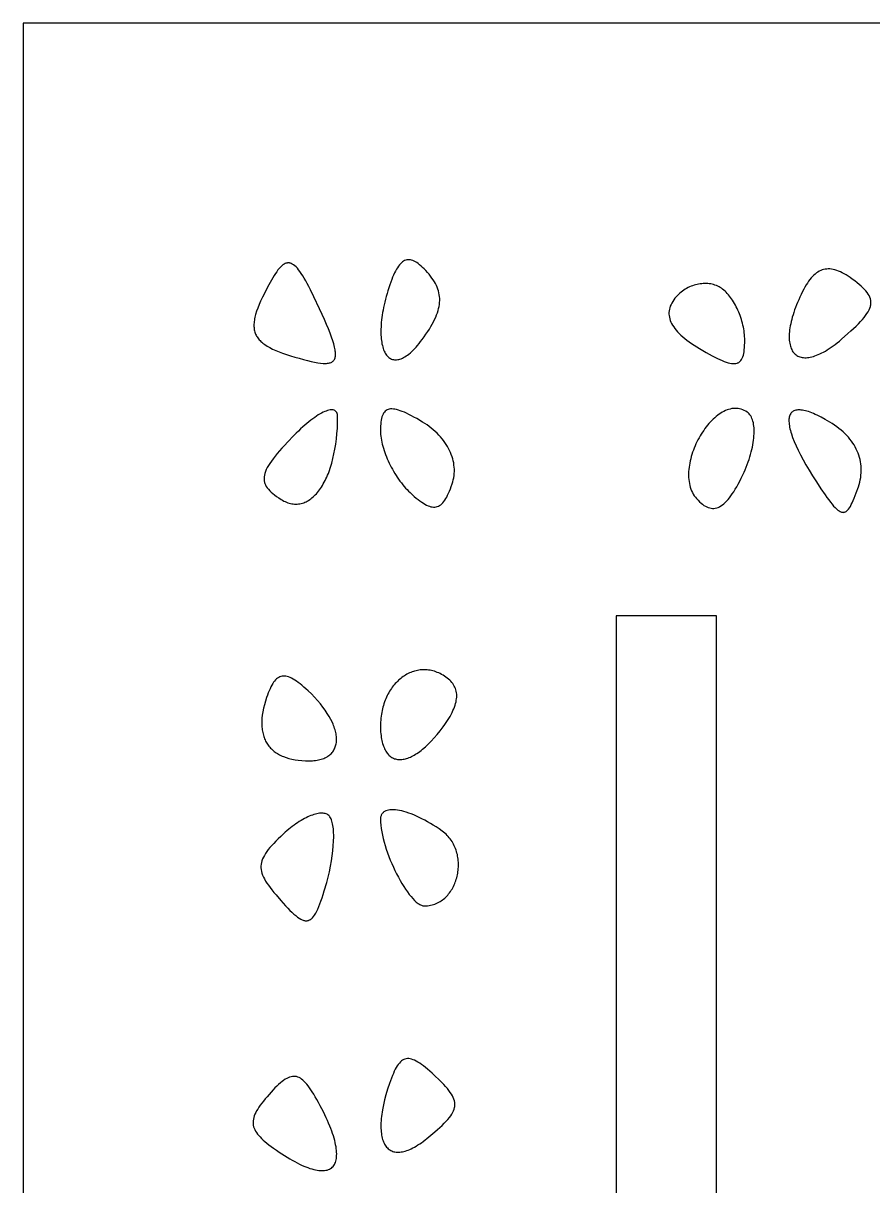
# Model space of a CAD drawing. Extents: x -452 to 452, y -1000 to 1000.
# Drawn here: x -452.5 to -305.1, y 798.4 to 1000 of the extents above; entities that cross this region are included whole.
import ezdxf

# ---------------------------------------------------------------- set-up
doc = ezdxf.new("R2010")
doc.units = 0
doc.layers.add('LAYER_1', color=18, linetype='CONTINUOUS')

msp = doc.modelspace()

# ---------------------------------------------------------------- linework, layer by layer
at = {"layer": 'LAYER_1'}
for points in [[(0, -1000), (452.5, -1000), (452.5, 1000), (-452.5, 1000), (-452.5, -1000)], [(-402.06, 952.55), (-402.66, 953.78), (-402.94, 954.33), (-403.22, 954.86), (-403.48, 955.34), (-403.74, 955.79), (-403.99, 956.21), (-404.24, 956.58), (-404.48, 956.93), (-404.71, 957.23), (-404.93, 957.5), (-405.16, 957.74), (-405.37, 957.94), (-405.59, 958.11), (-405.8, 958.24), (-406.01, 958.33), (-406.11, 958.37), (-406.21, 958.4), (-406.32, 958.42), (-406.42, 958.43), (-406.52, 958.43), (-406.62, 958.42), (-406.72, 958.41), (-406.83, 958.39), (-406.93, 958.36), (-407.03, 958.32), (-407.23, 958.21), (-407.44, 958.08), (-407.65, 957.91), (-407.86, 957.71), (-408.07, 957.47), (-408.29, 957.21), (-408.51, 956.91), (-408.73, 956.58), (-408.96, 956.23), (-409.2, 955.83), (-409.44, 955.41), (-409.88, 954.62), (-410.28, 953.87), (-410.65, 953.15), (-410.99, 952.47), (-411.3, 951.81), (-411.57, 951.19), (-411.8, 950.6), (-412, 950.04), (-412.17, 949.5), (-412.3, 949), (-412.35, 948.75), (-412.39, 948.51), (-412.42, 948.28), (-412.45, 948.05), (-412.46, 947.83), (-412.47, 947.62), (-412.46, 947.41), (-412.45, 947.2), (-412.43, 947), (-412.4, 946.81), (-412.36, 946.62), (-412.3, 946.44), (-412.24, 946.25), (-412.17, 946.08), (-412.09, 945.91), (-412, 945.74), (-411.91, 945.58), (-411.8, 945.42), (-411.68, 945.26), (-411.55, 945.11), (-411.41, 944.96), (-411.26, 944.81), (-411.1, 944.67), (-410.93, 944.53), (-410.76, 944.39), (-410.57, 944.26), (-410.16, 943.99), (-409.71, 943.74), (-409.22, 943.49), (-408.68, 943.25), (-408.11, 943.02), (-407.49, 942.79), (-406.83, 942.56), (-406.13, 942.33), (-405.38, 942.11), (-404.6, 941.88), (-403.86, 941.68), (-403.18, 941.5), (-402.54, 941.34), (-401.95, 941.21), (-401.4, 941.11), (-400.9, 941.04), (-400.45, 941), (-400.24, 941), (-400.04, 941), (-399.85, 941), (-399.67, 941.02), (-399.51, 941.05), (-399.35, 941.08), (-399.21, 941.12), (-399.07, 941.17), (-398.95, 941.24), (-398.84, 941.31), (-398.74, 941.39), (-398.65, 941.48), (-398.57, 941.58), (-398.5, 941.69), (-398.44, 941.81), (-398.39, 941.94), (-398.35, 942.08), (-398.33, 942.23), (-398.31, 942.39), (-398.3, 942.56), (-398.31, 942.75), (-398.32, 942.94), (-398.34, 943.15), (-398.38, 943.37), (-398.47, 943.84), (-398.61, 944.37), (-398.78, 944.94), (-399, 945.56), (-399.25, 946.24), (-399.54, 946.97), (-399.87, 947.75), (-400.24, 948.59), (-400.64, 949.49), (-401.08, 950.45)], [(-382.36, 956.77), (-382.64, 957.09), (-382.92, 957.38), (-383.19, 957.65), (-383.45, 957.89), (-383.71, 958.11), (-383.96, 958.31), (-384.2, 958.48), (-384.44, 958.63), (-384.67, 958.75), (-384.89, 958.85), (-385.11, 958.92), (-385.32, 958.97), (-385.53, 958.99), (-385.74, 958.99), (-385.93, 958.97), (-386.13, 958.92), (-386.32, 958.84), (-386.5, 958.74), (-386.69, 958.62), (-386.87, 958.46), (-387.04, 958.29), (-387.22, 958.09), (-387.39, 957.86), (-387.56, 957.6), (-387.73, 957.32), (-387.89, 957.02), (-388.06, 956.69), (-388.22, 956.33), (-388.39, 955.95), (-388.55, 955.54), (-388.71, 955.1), (-388.87, 954.64), (-389.04, 954.12), (-389.21, 953.61), (-389.36, 953.1), (-389.5, 952.6), (-389.63, 952.12), (-389.75, 951.64), (-389.86, 951.16), (-389.96, 950.7), (-390.05, 950.25), (-390.13, 949.8), (-390.2, 949.37), (-390.26, 948.94), (-390.31, 948.53), (-390.36, 948.12), (-390.39, 947.72), (-390.41, 947.34), (-390.43, 946.96), (-390.43, 946.6), (-390.43, 946.25), (-390.42, 945.91), (-390.4, 945.58), (-390.37, 945.26), (-390.34, 944.95), (-390.29, 944.66), (-390.24, 944.37), (-390.18, 944.1), (-390.11, 943.85), (-390.04, 943.6), (-389.95, 943.37), (-389.86, 943.15), (-389.77, 942.95), (-389.66, 942.76), (-389.55, 942.58), (-389.43, 942.42), (-389.31, 942.27), (-389.17, 942.14), (-389.03, 942.02), (-388.89, 941.92), (-388.74, 941.83), (-388.58, 941.75), (-388.42, 941.7), (-388.25, 941.65), (-388.07, 941.63), (-387.89, 941.62), (-387.71, 941.62), (-387.51, 941.65), (-387.32, 941.69), (-387.12, 941.74), (-386.91, 941.82), (-386.7, 941.91), (-386.48, 942.02), (-386.26, 942.14), (-386.03, 942.29), (-385.8, 942.45), (-385.56, 942.63), (-385.32, 942.83), (-385.08, 943.05), (-384.83, 943.29), (-384.58, 943.55), (-384.33, 943.83), (-384.07, 944.12), (-383.81, 944.44), (-383.54, 944.78), (-383.27, 945.13), (-382.93, 945.61), (-382.61, 946.07), (-382.3, 946.52), (-382.02, 946.96), (-381.76, 947.39), (-381.52, 947.81), (-381.3, 948.22), (-381.1, 948.63), (-380.92, 949.02), (-380.76, 949.4), (-380.62, 949.78), (-380.51, 950.15), (-380.41, 950.51), (-380.33, 950.87), (-380.27, 951.22), (-380.24, 951.57), (-380.22, 951.91), (-380.22, 952.25), (-380.25, 952.58), (-380.29, 952.91), (-380.35, 953.24), (-380.43, 953.56), (-380.54, 953.88), (-380.66, 954.2), (-380.8, 954.52), (-380.97, 954.84), (-381.15, 955.16), (-381.35, 955.48), (-381.57, 955.8), (-381.81, 956.12), (-382.08, 956.45)], [(-308.63, 955.63), (-308.99, 955.89), (-309.35, 956.13), (-309.7, 956.35), (-310.04, 956.54), (-310.37, 956.72), (-310.69, 956.88), (-311.01, 957.01), (-311.32, 957.13), (-311.63, 957.22), (-311.92, 957.3), (-312.22, 957.35), (-312.5, 957.38), (-312.78, 957.39), (-313.06, 957.37), (-313.33, 957.34), (-313.59, 957.29), (-313.85, 957.21), (-314.1, 957.11), (-314.35, 956.99), (-314.6, 956.85), (-314.84, 956.69), (-315.07, 956.5), (-315.31, 956.3), (-315.54, 956.07), (-315.76, 955.82), (-315.98, 955.55), (-316.2, 955.25), (-316.42, 954.94), (-316.63, 954.6), (-316.85, 954.24), (-317.05, 953.86), (-317.26, 953.45), (-317.5, 952.97), (-317.72, 952.5), (-317.92, 952.03), (-318.12, 951.58), (-318.3, 951.13), (-318.47, 950.69), (-318.63, 950.27), (-318.77, 949.85), (-318.91, 949.44), (-319.03, 949.03), (-319.13, 948.64), (-319.23, 948.26), (-319.31, 947.89), (-319.38, 947.53), (-319.45, 947.18), (-319.49, 946.83), (-319.53, 946.5), (-319.56, 946.18), (-319.57, 945.87), (-319.58, 945.57), (-319.57, 945.28), (-319.55, 945.01), (-319.52, 944.74), (-319.48, 944.49), (-319.43, 944.24), (-319.37, 944.01), (-319.3, 943.79), (-319.22, 943.58), (-319.13, 943.39), (-319.03, 943.2), (-318.92, 943.03), (-318.8, 942.87), (-318.67, 942.73), (-318.53, 942.59), (-318.38, 942.47), (-318.22, 942.36), (-318.06, 942.27), (-317.88, 942.19), (-317.7, 942.12), (-317.5, 942.06), (-317.3, 942.02), (-317.09, 942), (-316.87, 941.98), (-316.64, 941.98), (-316.4, 942), (-316.16, 942.03), (-315.91, 942.07), (-315.65, 942.13), (-315.38, 942.21), (-315.1, 942.3), (-314.82, 942.4), (-314.53, 942.52), (-314.23, 942.65), (-313.93, 942.81), (-313.61, 942.97), (-313.29, 943.15), (-312.97, 943.35), (-312.64, 943.56), (-312.3, 943.79), (-311.95, 944.04), (-311.6, 944.3), (-311.24, 944.58), (-310.87, 944.88), (-310.5, 945.19), (-309.38, 946.17), (-308.88, 946.62), (-308.41, 947.06), (-307.97, 947.48), (-307.57, 947.88), (-307.2, 948.26), (-306.87, 948.63), (-306.57, 948.98), (-306.31, 949.32), (-306.07, 949.65), (-305.88, 949.96), (-305.71, 950.27), (-305.58, 950.57), (-305.48, 950.86), (-305.44, 951), (-305.41, 951.14), (-305.39, 951.28), (-305.38, 951.42), (-305.38, 951.55), (-305.38, 951.69), (-305.39, 951.82), (-305.41, 951.96), (-305.44, 952.09), (-305.47, 952.22), (-305.56, 952.49), (-305.69, 952.75), (-305.85, 953.02), (-306.03, 953.29), (-306.25, 953.56), (-306.5, 953.83), (-306.78, 954.11), (-307.09, 954.4), (-307.43, 954.69), (-307.8, 954.99), (-308.2, 955.3)], [(-331.32, 954.03), (-331.53, 954.16), (-331.75, 954.29), (-331.98, 954.4), (-332.21, 954.5), (-332.45, 954.59), (-332.69, 954.67), (-332.94, 954.73), (-333.19, 954.78), (-333.45, 954.82), (-333.71, 954.85), (-333.97, 954.86), (-334.23, 954.86), (-334.49, 954.85), (-334.76, 954.83), (-335.03, 954.8), (-335.29, 954.76), (-335.56, 954.7), (-335.82, 954.64), (-336.09, 954.56), (-336.35, 954.47), (-336.61, 954.37), (-336.87, 954.26), (-337.12, 954.14), (-337.37, 954), (-337.61, 953.86), (-337.85, 953.71), (-338.09, 953.54), (-338.32, 953.37), (-338.54, 953.18), (-338.75, 952.99), (-338.96, 952.78), (-339.16, 952.56), (-339.39, 952.29), (-339.6, 952.02), (-339.78, 951.75), (-339.95, 951.47), (-340.08, 951.2), (-340.2, 950.93), (-340.29, 950.66), (-340.37, 950.38), (-340.41, 950.11), (-340.44, 949.84), (-340.44, 949.56), (-340.42, 949.29), (-340.37, 949.01), (-340.31, 948.73), (-340.22, 948.46), (-340.1, 948.18), (-339.97, 947.9), (-339.81, 947.62), (-339.62, 947.34), (-339.42, 947.06), (-339.19, 946.77), (-338.94, 946.49), (-338.66, 946.2), (-338.36, 945.91), (-338.04, 945.63), (-337.69, 945.34), (-337.32, 945.04), (-336.93, 944.75), (-336.51, 944.46), (-336.07, 944.16), (-335.6, 943.86), (-335.12, 943.56), (-333.99, 942.89), (-333.46, 942.6), (-332.96, 942.32), (-332.49, 942.07), (-332.04, 941.85), (-331.62, 941.65), (-331.22, 941.48), (-330.85, 941.33), (-330.5, 941.2), (-330.17, 941.1), (-329.86, 941.03), (-329.57, 940.98), (-329.3, 940.96), (-329.05, 940.96), (-328.83, 940.99), (-328.62, 941.04), (-328.52, 941.08), (-328.42, 941.12), (-328.33, 941.17), (-328.25, 941.23), (-328.17, 941.29), (-328.09, 941.36), (-327.95, 941.52), (-327.82, 941.7), (-327.71, 941.91), (-327.61, 942.15), (-327.53, 942.41), (-327.46, 942.7), (-327.4, 943.02), (-327.36, 943.37), (-327.32, 943.74), (-327.3, 944.14), (-327.28, 944.57), (-327.28, 945.02), (-327.28, 945.34), (-327.3, 945.67), (-327.33, 945.99), (-327.36, 946.32), (-327.41, 946.65), (-327.46, 946.98), (-327.53, 947.31), (-327.6, 947.65), (-327.68, 947.98), (-327.77, 948.31), (-327.87, 948.63), (-327.97, 948.96), (-328.09, 949.28), (-328.21, 949.6), (-328.33, 949.91), (-328.47, 950.22), (-328.61, 950.52), (-328.75, 950.82), (-328.91, 951.11), (-329.07, 951.39), (-329.23, 951.67), (-329.4, 951.94), (-329.57, 952.19), (-329.75, 952.44), (-329.94, 952.68), (-330.12, 952.91), (-330.32, 953.13), (-330.51, 953.33), (-330.71, 953.53), (-330.91, 953.71), (-331.12, 953.87)], [(-397.94, 931.74), (-397.95, 931.96), (-397.98, 932.15), (-398.03, 932.33), (-398.09, 932.48), (-398.18, 932.61), (-398.28, 932.72), (-398.4, 932.81), (-398.54, 932.87), (-398.69, 932.92), (-398.86, 932.94), (-399.04, 932.94), (-399.24, 932.92), (-399.45, 932.88), (-399.68, 932.82), (-399.91, 932.74), (-400.17, 932.64), (-400.43, 932.52), (-400.71, 932.38), (-400.99, 932.23), (-401.29, 932.05), (-401.6, 931.85), (-401.91, 931.64), (-402.24, 931.4), (-402.58, 931.15), (-402.92, 930.88), (-403.27, 930.59), (-403.63, 930.29), (-404, 929.97), (-404.37, 929.63), (-404.75, 929.27), (-405.13, 928.9), (-405.52, 928.51), (-406.62, 927.36), (-407.13, 926.82), (-407.6, 926.31), (-408.03, 925.82), (-408.43, 925.35), (-408.8, 924.9), (-409.13, 924.47), (-409.44, 924.05), (-409.7, 923.66), (-409.94, 923.28), (-410.15, 922.92), (-410.32, 922.57), (-410.46, 922.24), (-410.57, 921.91), (-410.65, 921.6), (-410.69, 921.3), (-410.7, 921.16), (-410.71, 921.01), (-410.7, 920.87), (-410.69, 920.73), (-410.67, 920.59), (-410.64, 920.46), (-410.61, 920.32), (-410.57, 920.19), (-410.46, 919.93), (-410.32, 919.67), (-410.15, 919.42), (-409.96, 919.17), (-409.73, 918.92), (-409.48, 918.67), (-409.19, 918.42), (-408.88, 918.18), (-408.53, 917.92), (-408.16, 917.67), (-407.76, 917.41), (-407.52, 917.27), (-407.28, 917.13), (-407.04, 917.02), (-406.8, 916.92), (-406.56, 916.83), (-406.33, 916.75), (-406.09, 916.69), (-405.86, 916.65), (-405.63, 916.62), (-405.4, 916.6), (-405.17, 916.59), (-404.94, 916.6), (-404.71, 916.62), (-404.49, 916.65), (-404.27, 916.7), (-404.05, 916.76), (-403.83, 916.83), (-403.62, 916.91), (-403.41, 917.01), (-403.2, 917.12), (-402.99, 917.24), (-402.79, 917.37), (-402.58, 917.51), (-402.39, 917.67), (-402.19, 917.83), (-402, 918.01), (-401.81, 918.2), (-401.62, 918.4), (-401.44, 918.61), (-401.26, 918.83), (-401.09, 919.06), (-400.92, 919.31), (-400.75, 919.56), (-400.58, 919.82), (-400.42, 920.09), (-400.27, 920.38), (-400.12, 920.67), (-399.97, 920.97), (-399.83, 921.28), (-399.69, 921.6), (-399.55, 921.93), (-399.42, 922.27), (-399.18, 922.98), (-398.95, 923.72), (-398.75, 924.49), (-398.57, 925.29), (-398.4, 926.13), (-398.27, 926.99), (-398.15, 927.89), (-398.06, 928.81), (-397.99, 929.76), (-397.95, 930.74)], [(-383.2, 930.83), (-384.22, 931.42), (-384.69, 931.69), (-385.14, 931.93), (-385.57, 932.15), (-385.98, 932.35), (-386.36, 932.52), (-386.73, 932.67), (-387.07, 932.8), (-387.4, 932.91), (-387.71, 932.99), (-388, 933.05), (-388.27, 933.09), (-388.52, 933.11), (-388.75, 933.1), (-388.97, 933.07), (-389.17, 933.01), (-389.36, 932.93), (-389.53, 932.83), (-389.68, 932.7), (-389.82, 932.55), (-389.95, 932.38), (-390.06, 932.18), (-390.16, 931.96), (-390.24, 931.71), (-390.31, 931.44), (-390.37, 931.15), (-390.42, 930.83), (-390.46, 930.49), (-390.48, 930.12), (-390.5, 929.73), (-390.5, 929.31), (-390.5, 929), (-390.48, 928.68), (-390.44, 928.35), (-390.4, 928.02), (-390.34, 927.68), (-390.27, 927.34), (-390.19, 926.99), (-390.1, 926.63), (-389.99, 926.27), (-389.88, 925.91), (-389.75, 925.55), (-389.62, 925.18), (-389.48, 924.81), (-389.32, 924.45), (-389.16, 924.08), (-388.99, 923.71), (-388.81, 923.35), (-388.63, 922.99), (-388.43, 922.63), (-388.23, 922.28), (-388.02, 921.93), (-387.8, 921.58), (-387.58, 921.24), (-387.36, 920.91), (-387.12, 920.59), (-386.88, 920.27), (-386.64, 919.96), (-386.39, 919.66), (-386.14, 919.37), (-385.88, 919.1), (-385.62, 918.83), (-385.36, 918.58), (-384.99, 918.24), (-384.64, 917.93), (-384.3, 917.64), (-383.97, 917.38), (-383.66, 917.14), (-383.35, 916.92), (-383.06, 916.73), (-382.78, 916.56), (-382.51, 916.42), (-382.24, 916.3), (-381.99, 916.21), (-381.74, 916.14), (-381.51, 916.1), (-381.28, 916.08), (-381.06, 916.08), (-380.84, 916.11), (-380.64, 916.17), (-380.44, 916.25), (-380.24, 916.36), (-380.05, 916.49), (-379.87, 916.65), (-379.69, 916.83), (-379.51, 917.04), (-379.34, 917.28), (-379.17, 917.54), (-379.01, 917.82), (-378.85, 918.14), (-378.69, 918.48), (-378.53, 918.84), (-378.37, 919.23), (-378.21, 919.65), (-378.06, 920.09), (-377.95, 920.45), (-377.86, 920.81), (-377.78, 921.17), (-377.73, 921.53), (-377.7, 921.9), (-377.68, 922.26), (-377.68, 922.63), (-377.71, 923), (-377.75, 923.36), (-377.8, 923.73), (-377.88, 924.09), (-377.97, 924.46), (-378.08, 924.82), (-378.21, 925.18), (-378.35, 925.54), (-378.51, 925.89), (-378.69, 926.24), (-378.88, 926.59), (-379.09, 926.93), (-379.32, 927.27), (-379.56, 927.61), (-379.82, 927.93), (-380.09, 928.26), (-380.38, 928.57), (-380.68, 928.88), (-381, 929.18), (-381.33, 929.48), (-381.68, 929.77), (-382.04, 930.05), (-382.41, 930.32), (-382.8, 930.58)], [(-326.85, 932.54), (-327.11, 932.71), (-327.37, 932.85), (-327.63, 932.96), (-327.9, 933.05), (-328.17, 933.12), (-328.44, 933.17), (-328.71, 933.2), (-328.98, 933.2), (-329.26, 933.18), (-329.53, 933.15), (-329.81, 933.09), (-330.08, 933.01), (-330.36, 932.92), (-330.63, 932.81), (-330.9, 932.68), (-331.18, 932.53), (-331.45, 932.37), (-331.71, 932.19), (-331.98, 932), (-332.24, 931.8), (-332.5, 931.58), (-332.75, 931.34), (-333, 931.1), (-333.25, 930.84), (-333.49, 930.57), (-333.73, 930.29), (-333.96, 930), (-334.19, 929.7), (-334.41, 929.39), (-334.62, 929.08), (-334.83, 928.75), (-335.03, 928.42), (-335.22, 928.08), (-335.41, 927.74), (-335.58, 927.39), (-335.75, 927.03), (-335.91, 926.68), (-336.06, 926.31), (-336.2, 925.95), (-336.34, 925.58), (-336.46, 925.21), (-336.57, 924.84), (-336.67, 924.47), (-336.76, 924.1), (-336.83, 923.72), (-336.9, 923.35), (-336.95, 922.99), (-336.99, 922.62), (-337.02, 922.26), (-337.03, 921.9), (-337.03, 921.54), (-337.02, 921.19), (-336.99, 920.84), (-336.95, 920.5), (-336.89, 920.17), (-336.82, 919.84), (-336.73, 919.52), (-336.63, 919.21), (-336.51, 918.9), (-336.37, 918.61), (-336.22, 918.33), (-336.05, 918.05), (-335.86, 917.79), (-335.65, 917.54), (-335.39, 917.26), (-335.13, 917), (-334.87, 916.77), (-334.62, 916.56), (-334.36, 916.38), (-334.11, 916.23), (-333.86, 916.1), (-333.62, 916), (-333.37, 915.92), (-333.12, 915.87), (-332.88, 915.85), (-332.63, 915.86), (-332.39, 915.89), (-332.15, 915.94), (-331.9, 916.03), (-331.66, 916.14), (-331.42, 916.28), (-331.17, 916.44), (-330.93, 916.63), (-330.68, 916.85), (-330.44, 917.1), (-330.19, 917.38), (-329.94, 917.68), (-329.69, 918.01), (-329.44, 918.37), (-329.19, 918.75), (-328.93, 919.17), (-328.67, 919.61), (-328.41, 920.08), (-328.15, 920.58), (-327.88, 921.1), (-327.61, 921.66), (-327.41, 922.11), (-327.21, 922.56), (-327.02, 923.01), (-326.85, 923.46), (-326.68, 923.9), (-326.53, 924.34), (-326.39, 924.78), (-326.27, 925.21), (-326.15, 925.64), (-326.05, 926.06), (-325.96, 926.47), (-325.88, 926.88), (-325.81, 927.28), (-325.75, 927.67), (-325.71, 928.05), (-325.68, 928.42), (-325.66, 928.78), (-325.65, 929.13), (-325.65, 929.47), (-325.67, 929.8), (-325.7, 930.11), (-325.74, 930.41), (-325.79, 930.7), (-325.86, 930.97), (-325.94, 931.23), (-326.03, 931.47), (-326.14, 931.69), (-326.25, 931.9), (-326.38, 932.09), (-326.53, 932.26), (-326.68, 932.41)], [(-312.54, 930.83), (-313.31, 931.28), (-314.04, 931.67), (-314.72, 932.01), (-315.05, 932.16), (-315.36, 932.3), (-315.67, 932.42), (-315.96, 932.53), (-316.24, 932.63), (-316.51, 932.71), (-316.77, 932.78), (-317.02, 932.84), (-317.25, 932.88), (-317.48, 932.91), (-317.69, 932.93), (-317.89, 932.93), (-318.09, 932.93), (-318.27, 932.91), (-318.44, 932.87), (-318.59, 932.83), (-318.74, 932.77), (-318.88, 932.7), (-319, 932.61), (-319.11, 932.52), (-319.21, 932.41), (-319.3, 932.29), (-319.38, 932.16), (-319.45, 932.02), (-319.51, 931.86), (-319.55, 931.69), (-319.58, 931.51), (-319.61, 931.32), (-319.62, 931.12), (-319.62, 930.91), (-319.6, 930.68), (-319.58, 930.44), (-319.54, 930.19), (-319.5, 929.93), (-319.44, 929.66), (-319.37, 929.38), (-319.28, 929.09), (-319.19, 928.78), (-318.97, 928.14), (-318.7, 927.46), (-318.39, 926.73), (-318.02, 925.96), (-317.61, 925.14), (-317.16, 924.29), (-316.66, 923.4), (-316.1, 922.46), (-315.51, 921.49), (-314.86, 920.48), (-314.07, 919.27), (-313.35, 918.21), (-313.02, 917.74), (-312.71, 917.32), (-312.41, 916.93), (-312.13, 916.58), (-311.86, 916.26), (-311.61, 915.99), (-311.37, 915.76), (-311.14, 915.56), (-310.92, 915.41), (-310.71, 915.29), (-310.61, 915.25), (-310.51, 915.21), (-310.41, 915.18), (-310.32, 915.17), (-310.22, 915.16), (-310.13, 915.17), (-310.04, 915.18), (-309.95, 915.2), (-309.86, 915.23), (-309.78, 915.27), (-309.69, 915.32), (-309.61, 915.38), (-309.44, 915.53), (-309.28, 915.72), (-309.11, 915.94), (-308.95, 916.2), (-308.79, 916.5), (-308.63, 916.83), (-308.46, 917.2), (-308.29, 917.61), (-308.12, 918.06), (-307.94, 918.54), (-307.56, 919.61), (-307.43, 920.02), (-307.32, 920.42), (-307.23, 920.83), (-307.16, 921.23), (-307.11, 921.62), (-307.07, 922.02), (-307.06, 922.41), (-307.06, 922.8), (-307.08, 923.19), (-307.13, 923.57), (-307.18, 923.95), (-307.26, 924.33), (-307.36, 924.7), (-307.47, 925.07), (-307.6, 925.44), (-307.75, 925.8), (-307.92, 926.15), (-308.11, 926.5), (-308.31, 926.85), (-308.53, 927.19), (-308.77, 927.53), (-309.03, 927.86), (-309.3, 928.18), (-309.59, 928.5), (-309.9, 928.82), (-310.23, 929.12), (-310.57, 929.42), (-310.93, 929.72), (-311.31, 930.01), (-311.7, 930.29), (-312.11, 930.56)], [(-332.19, 624.74), (-332.19, 897.21), (-340.3, 897.21), (-349.59, 897.21), (-349.59, 624.74)], [(-379.16, 886.6), (-379.41, 886.77), (-379.65, 886.92), (-379.9, 887.06), (-380.15, 887.19), (-380.4, 887.3), (-380.64, 887.41), (-380.89, 887.5), (-381.14, 887.59), (-381.39, 887.66), (-381.64, 887.72), (-381.89, 887.77), (-382.14, 887.81), (-382.39, 887.84), (-382.63, 887.85), (-382.88, 887.86), (-383.13, 887.86), (-383.37, 887.85), (-383.61, 887.82), (-383.86, 887.79), (-384.1, 887.75), (-384.33, 887.7), (-384.57, 887.63), (-384.8, 887.56), (-385.03, 887.48), (-385.26, 887.39), (-385.49, 887.3), (-385.71, 887.19), (-385.93, 887.07), (-386.15, 886.95), (-386.36, 886.82), (-386.57, 886.68), (-386.78, 886.53), (-386.98, 886.37), (-387.18, 886.2), (-387.38, 886.03), (-387.57, 885.85), (-387.75, 885.66), (-387.94, 885.46), (-388.11, 885.26), (-388.28, 885.05), (-388.45, 884.83), (-388.61, 884.6), (-388.77, 884.37), (-388.92, 884.13), (-389.06, 883.88), (-389.2, 883.63), (-389.33, 883.37), (-389.46, 883.11), (-389.58, 882.83), (-389.69, 882.56), (-389.8, 882.27), (-389.9, 881.98), (-389.99, 881.69), (-390.08, 881.39), (-390.16, 881.08), (-390.23, 880.77), (-390.29, 880.45), (-390.35, 880.13), (-390.39, 879.8), (-390.43, 879.47), (-390.46, 879.14), (-390.48, 878.79), (-390.5, 878.45), (-390.5, 878.1), (-390.5, 877.74), (-390.49, 877.4), (-390.47, 877.07), (-390.44, 876.75), (-390.41, 876.44), (-390.37, 876.14), (-390.32, 875.85), (-390.27, 875.57), (-390.2, 875.31), (-390.14, 875.05), (-390.06, 874.81), (-389.98, 874.58), (-389.89, 874.35), (-389.8, 874.14), (-389.7, 873.95), (-389.59, 873.76), (-389.48, 873.58), (-389.36, 873.42), (-389.24, 873.26), (-389.11, 873.12), (-388.98, 872.99), (-388.84, 872.87), (-388.69, 872.76), (-388.54, 872.66), (-388.39, 872.58), (-388.23, 872.5), (-388.06, 872.44), (-387.89, 872.39), (-387.72, 872.35), (-387.54, 872.31), (-387.36, 872.3), (-387.17, 872.29), (-386.98, 872.29), (-386.78, 872.31), (-386.58, 872.33), (-386.38, 872.37), (-386.17, 872.42), (-385.96, 872.48), (-385.75, 872.55), (-385.53, 872.63), (-385.31, 872.72), (-385.09, 872.83), (-384.86, 872.94), (-384.63, 873.07), (-384.4, 873.21), (-384.17, 873.36), (-383.93, 873.52), (-383.69, 873.69), (-383.45, 873.87), (-383.21, 874.07), (-382.71, 874.49), (-382.21, 874.96), (-381.7, 875.47), (-381.19, 876.03), (-380.67, 876.63), (-380.15, 877.28), (-379.62, 877.97), (-379.35, 878.35), (-379.1, 878.72), (-378.86, 879.08), (-378.64, 879.43), (-378.43, 879.77), (-378.24, 880.11), (-378.07, 880.44), (-377.92, 880.77), (-377.78, 881.08), (-377.66, 881.39), (-377.55, 881.7), (-377.46, 881.99), (-377.39, 882.28), (-377.34, 882.56), (-377.3, 882.84), (-377.28, 883.11), (-377.27, 883.37), (-377.28, 883.63), (-377.31, 883.88), (-377.35, 884.12), (-377.41, 884.36), (-377.49, 884.59), (-377.58, 884.82), (-377.69, 885.04), (-377.82, 885.26), (-377.96, 885.46), (-378.12, 885.67), (-378.3, 885.87), (-378.49, 886.06), (-378.7, 886.25), (-378.92, 886.43)], [(-403.08, 884.23), (-403.45, 884.56), (-403.8, 884.87), (-404.14, 885.16), (-404.46, 885.43), (-404.78, 885.67), (-405.08, 885.88), (-405.37, 886.08), (-405.65, 886.25), (-405.92, 886.39), (-406.18, 886.52), (-406.44, 886.62), (-406.68, 886.69), (-406.91, 886.74), (-407.14, 886.77), (-407.36, 886.77), (-407.57, 886.75), (-407.77, 886.7), (-407.97, 886.63), (-408.16, 886.54), (-408.35, 886.42), (-408.53, 886.27), (-408.7, 886.11), (-408.87, 885.91), (-409.04, 885.69), (-409.2, 885.45), (-409.36, 885.18), (-409.52, 884.89), (-409.67, 884.58), (-409.82, 884.23), (-409.97, 883.87), (-410.12, 883.47), (-410.27, 883.06), (-410.47, 882.41), (-410.65, 881.79), (-410.8, 881.18), (-410.92, 880.59), (-411.01, 880.01), (-411.07, 879.46), (-411.1, 878.92), (-411.1, 878.4), (-411.08, 877.9), (-411.05, 877.66), (-411.02, 877.42), (-410.98, 877.19), (-410.94, 876.96), (-410.89, 876.74), (-410.83, 876.52), (-410.76, 876.31), (-410.69, 876.1), (-410.61, 875.89), (-410.52, 875.69), (-410.43, 875.5), (-410.33, 875.31), (-410.22, 875.13), (-410.11, 874.95), (-409.98, 874.78), (-409.86, 874.61), (-409.72, 874.44), (-409.58, 874.29), (-409.43, 874.13), (-409.27, 873.98), (-409.11, 873.84), (-408.94, 873.7), (-408.77, 873.57), (-408.58, 873.45), (-408.39, 873.32), (-408.2, 873.21), (-408, 873.1), (-407.79, 872.99), (-407.57, 872.89), (-407.35, 872.8), (-406.88, 872.63), (-406.39, 872.48), (-405.87, 872.35), (-405.33, 872.25), (-404.76, 872.16), (-404.17, 872.11), (-403.54, 872.07), (-402.9, 872.06), (-402.6, 872.06), (-402.31, 872.08), (-402.04, 872.1), (-401.77, 872.13), (-401.51, 872.17), (-401.26, 872.21), (-401.02, 872.27), (-400.79, 872.33), (-400.57, 872.4), (-400.36, 872.48), (-400.16, 872.57), (-399.97, 872.66), (-399.78, 872.76), (-399.61, 872.87), (-399.45, 872.98), (-399.3, 873.1), (-399.15, 873.23), (-399.02, 873.36), (-398.89, 873.5), (-398.78, 873.65), (-398.67, 873.8), (-398.57, 873.96), (-398.49, 874.13), (-398.41, 874.3), (-398.34, 874.48), (-398.28, 874.66), (-398.23, 874.84), (-398.19, 875.04), (-398.16, 875.23), (-398.14, 875.44), (-398.13, 875.64), (-398.13, 875.85), (-398.14, 876.07), (-398.16, 876.29), (-398.18, 876.51), (-398.22, 876.74), (-398.27, 876.97), (-398.32, 877.21), (-398.39, 877.45), (-398.46, 877.69), (-398.54, 877.94), (-398.64, 878.19), (-398.74, 878.44), (-398.85, 878.7), (-399.11, 879.22), (-399.4, 879.75), (-399.73, 880.29), (-400.09, 880.84), (-400.5, 881.39), (-400.94, 881.95), (-401.42, 882.52), (-401.94, 883.08), (-402.49, 883.66)], [(-379.8, 859.89), (-380.31, 860.25), (-380.82, 860.59), (-381.33, 860.91), (-381.83, 861.22), (-382.33, 861.5), (-382.82, 861.77), (-383.31, 862.03), (-383.78, 862.26), (-384.25, 862.48), (-384.71, 862.67), (-385.16, 862.85), (-385.59, 863.01), (-386.02, 863.15), (-386.43, 863.27), (-386.82, 863.37), (-387.21, 863.45), (-387.57, 863.51), (-387.92, 863.55), (-388.25, 863.57), (-388.56, 863.57), (-388.85, 863.55), (-389.12, 863.51), (-389.37, 863.45), (-389.6, 863.37), (-389.8, 863.26), (-389.9, 863.2), (-389.98, 863.14), (-390.06, 863.06), (-390.14, 862.99), (-390.21, 862.91), (-390.27, 862.82), (-390.32, 862.73), (-390.37, 862.63), (-390.41, 862.52), (-390.44, 862.42), (-390.47, 862.3), (-390.49, 862.18), (-390.5, 862.05), (-390.5, 861.92), (-390.49, 861.42), (-390.45, 860.89), (-390.38, 860.33), (-390.28, 859.76), (-390.17, 859.18), (-390.03, 858.58), (-389.87, 857.97), (-389.69, 857.35), (-389.49, 856.73), (-389.27, 856.11), (-389.04, 855.48), (-388.8, 854.86), (-388.54, 854.24), (-388.27, 853.63), (-387.99, 853.03), (-387.7, 852.44), (-387.4, 851.87), (-387.09, 851.31), (-386.78, 850.78), (-386.47, 850.27), (-386.15, 849.79), (-385.84, 849.33), (-385.52, 848.9), (-385.2, 848.51), (-384.89, 848.16), (-384.58, 847.84), (-384.28, 847.57), (-384.13, 847.45), (-383.98, 847.34), (-383.83, 847.24), (-383.69, 847.15), (-383.55, 847.08), (-383.41, 847.02), (-383.28, 846.97), (-383.14, 846.94), (-383.01, 846.91), (-382.89, 846.91), (-382.61, 846.91), (-382.34, 846.93), (-382.07, 846.97), (-381.81, 847.01), (-381.56, 847.07), (-381.31, 847.14), (-381.07, 847.22), (-380.84, 847.32), (-380.61, 847.42), (-380.38, 847.54), (-380.17, 847.66), (-379.96, 847.79), (-379.75, 847.94), (-379.55, 848.09), (-379.36, 848.25), (-379.18, 848.43), (-379, 848.6), (-378.83, 848.79), (-378.67, 848.99), (-378.51, 849.19), (-378.36, 849.4), (-378.22, 849.61), (-378.08, 849.83), (-377.95, 850.06), (-377.83, 850.29), (-377.72, 850.53), (-377.61, 850.77), (-377.52, 851.01), (-377.43, 851.26), (-377.34, 851.52), (-377.27, 851.78), (-377.2, 852.04), (-377.15, 852.3), (-377.1, 852.56), (-377.05, 852.83), (-377.02, 853.1), (-377, 853.37), (-376.98, 853.64), (-376.97, 853.91), (-376.97, 854.19), (-376.98, 854.46), (-377, 854.73), (-377.03, 855), (-377.06, 855.27), (-377.11, 855.54), (-377.16, 855.8), (-377.23, 856.07), (-377.3, 856.33), (-377.38, 856.59), (-377.47, 856.84), (-377.57, 857.09), (-377.69, 857.34), (-377.81, 857.59), (-377.94, 857.82), (-378.08, 858.06), (-378.23, 858.29), (-378.39, 858.51), (-378.56, 858.73), (-378.74, 858.94), (-378.93, 859.14), (-379.13, 859.34), (-379.34, 859.53), (-379.57, 859.71)], [(-399.37, 862.49), (-399.49, 862.61), (-399.62, 862.71), (-399.76, 862.79), (-399.91, 862.86), (-400.08, 862.91), (-400.26, 862.95), (-400.45, 862.97), (-400.65, 862.98), (-400.86, 862.98), (-401.08, 862.96), (-401.31, 862.93), (-401.55, 862.88), (-401.8, 862.82), (-402.05, 862.75), (-402.31, 862.66), (-402.58, 862.56), (-402.85, 862.45), (-403.13, 862.33), (-403.42, 862.19), (-403.71, 862.04), (-404, 861.88), (-404.29, 861.71), (-404.59, 861.53), (-404.89, 861.33), (-405.2, 861.13), (-405.5, 860.91), (-405.81, 860.68), (-406.12, 860.44), (-406.42, 860.2), (-406.73, 859.94), (-407.03, 859.67), (-407.33, 859.39), (-407.8, 858.95), (-408.23, 858.53), (-408.64, 858.13), (-409.01, 857.74), (-409.36, 857.37), (-409.68, 857.01), (-409.97, 856.66), (-410.22, 856.32), (-410.45, 855.99), (-410.65, 855.66), (-410.83, 855.35), (-410.97, 855.04), (-411.08, 854.73), (-411.17, 854.42), (-411.22, 854.12), (-411.25, 853.81), (-411.25, 853.51), (-411.22, 853.2), (-411.16, 852.89), (-411.07, 852.57), (-410.95, 852.24), (-410.81, 851.91), (-410.63, 851.57), (-410.43, 851.21), (-410.2, 850.85), (-409.95, 850.47), (-409.66, 850.08), (-409.34, 849.67), (-409, 849.24), (-408.63, 848.8), (-407.81, 847.85), (-407.38, 847.37), (-406.97, 846.92), (-406.58, 846.51), (-406.21, 846.13), (-405.86, 845.79), (-405.52, 845.48), (-405.2, 845.21), (-404.9, 844.97), (-404.61, 844.77), (-404.33, 844.61), (-404.07, 844.48), (-403.94, 844.43), (-403.82, 844.39), (-403.69, 844.36), (-403.58, 844.34), (-403.46, 844.33), (-403.34, 844.33), (-403.23, 844.33), (-403.12, 844.35), (-403.01, 844.38), (-402.91, 844.41), (-402.8, 844.46), (-402.7, 844.51), (-402.6, 844.58), (-402.5, 844.65), (-402.4, 844.74), (-402.3, 844.83), (-402.11, 845.06), (-401.93, 845.32), (-401.74, 845.62), (-401.56, 845.96), (-401.38, 846.34), (-401.19, 846.77), (-401.01, 847.24), (-400.83, 847.75), (-400.64, 848.3), (-400.45, 848.9), (-400.25, 849.54), (-399.84, 850.95), (-399.59, 851.89), (-399.37, 852.84), (-399.17, 853.77), (-399.01, 854.7), (-398.87, 855.6), (-398.76, 856.47), (-398.69, 857.32), (-398.64, 858.12), (-398.62, 858.88), (-398.62, 859.25), (-398.64, 859.59), (-398.65, 859.93), (-398.68, 860.25), (-398.71, 860.56), (-398.75, 860.85), (-398.8, 861.12), (-398.86, 861.37), (-398.93, 861.61), (-399, 861.83), (-399.08, 862.03), (-399.17, 862.2), (-399.27, 862.36)], [(-381.12, 817.49), (-381.54, 817.87), (-381.93, 818.23), (-382.32, 818.56), (-382.68, 818.86), (-383.03, 819.14), (-383.37, 819.39), (-383.69, 819.61), (-384, 819.81), (-384.29, 819.98), (-384.57, 820.12), (-384.84, 820.23), (-385.1, 820.32), (-385.35, 820.38), (-385.59, 820.41), (-385.82, 820.41), (-386.05, 820.39), (-386.26, 820.33), (-386.47, 820.25), (-386.67, 820.14), (-386.86, 820), (-387.05, 819.84), (-387.23, 819.64), (-387.41, 819.42), (-387.59, 819.16), (-387.76, 818.88), (-387.94, 818.57), (-388.1, 818.23), (-388.27, 817.86), (-388.44, 817.46), (-388.61, 817.03), (-388.78, 816.57), (-388.95, 816.08), (-389.27, 815.1), (-389.55, 814.15), (-389.79, 813.24), (-389.99, 812.37), (-390.15, 811.54), (-390.22, 811.14), (-390.28, 810.75), (-390.33, 810.37), (-390.37, 810), (-390.4, 809.64), (-390.42, 809.29), (-390.43, 808.96), (-390.43, 808.63), (-390.43, 808.31), (-390.41, 808.01), (-390.39, 807.71), (-390.35, 807.43), (-390.31, 807.15), (-390.26, 806.89), (-390.2, 806.64), (-390.14, 806.4), (-390.06, 806.18), (-389.98, 805.96), (-389.89, 805.76), (-389.79, 805.57), (-389.68, 805.39), (-389.57, 805.22), (-389.44, 805.07), (-389.31, 804.92), (-389.17, 804.79), (-389.02, 804.67), (-388.87, 804.57), (-388.71, 804.48), (-388.54, 804.4), (-388.36, 804.33), (-388.18, 804.27), (-387.99, 804.23), (-387.79, 804.2), (-387.58, 804.19), (-387.37, 804.19), (-387.15, 804.2), (-386.92, 804.23), (-386.69, 804.26), (-386.45, 804.32), (-386.2, 804.38), (-385.95, 804.47), (-385.69, 804.56), (-385.43, 804.67), (-385.15, 804.79), (-384.87, 804.93), (-384.59, 805.08), (-384.3, 805.25), (-384, 805.43), (-383.7, 805.62), (-383.39, 805.83), (-383.07, 806.06), (-382.75, 806.3), (-382.43, 806.56), (-382.09, 806.83), (-381.08, 807.69), (-380.62, 808.09), (-380.19, 808.47), (-379.8, 808.84), (-379.44, 809.2), (-379.11, 809.54), (-378.81, 809.87), (-378.55, 810.19), (-378.32, 810.5), (-378.12, 810.8), (-377.95, 811.1), (-377.82, 811.38), (-377.71, 811.67), (-377.64, 811.95), (-377.61, 812.09), (-377.6, 812.23), (-377.59, 812.37), (-377.59, 812.51), (-377.6, 812.65), (-377.61, 812.79), (-377.66, 813.07), (-377.75, 813.36), (-377.86, 813.65), (-378, 813.94), (-378.18, 814.24), (-378.39, 814.55), (-378.62, 814.87), (-378.89, 815.21), (-379.19, 815.55), (-379.51, 815.9), (-379.87, 816.27), (-380.26, 816.66)], [(-401.56, 813.34), (-401.83, 813.8), (-402.08, 814.23), (-402.33, 814.64), (-402.58, 815.02), (-402.82, 815.36), (-403.05, 815.68), (-403.28, 815.97), (-403.51, 816.24), (-403.74, 816.47), (-403.96, 816.68), (-404.19, 816.86), (-404.41, 817.01), (-404.63, 817.13), (-404.86, 817.22), (-405.09, 817.29), (-405.31, 817.32), (-405.55, 817.34), (-405.78, 817.32), (-406.02, 817.27), (-406.27, 817.2), (-406.52, 817.1), (-406.77, 816.97), (-407.04, 816.82), (-407.31, 816.64), (-407.59, 816.43), (-407.88, 816.19), (-408.18, 815.93), (-408.49, 815.64), (-408.81, 815.32), (-409.14, 814.98), (-409.48, 814.61), (-409.84, 814.21), (-410.19, 813.81), (-410.52, 813.42), (-410.83, 813.05), (-411.11, 812.69), (-411.37, 812.34), (-411.6, 812), (-411.81, 811.67), (-411.99, 811.36), (-412.15, 811.05), (-412.29, 810.76), (-412.4, 810.47), (-412.49, 810.18), (-412.56, 809.91), (-412.6, 809.64), (-412.61, 809.37), (-412.6, 809.11), (-412.57, 808.85), (-412.51, 808.6), (-412.43, 808.34), (-412.32, 808.09), (-412.19, 807.84), (-412.03, 807.59), (-411.85, 807.33), (-411.64, 807.08), (-411.4, 806.82), (-411.15, 806.56), (-410.86, 806.29), (-410.55, 806.02), (-410.22, 805.75), (-409.86, 805.47), (-409.48, 805.18), (-409.07, 804.88), (-408.57, 804.53), (-408.08, 804.2), (-407.6, 803.88), (-407.14, 803.58), (-406.68, 803.3), (-406.24, 803.03), (-405.81, 802.78), (-405.38, 802.55), (-404.97, 802.33), (-404.57, 802.13), (-404.18, 801.95), (-403.81, 801.78), (-403.44, 801.63), (-403.09, 801.5), (-402.74, 801.38), (-402.41, 801.27), (-402.09, 801.18), (-401.78, 801.11), (-401.49, 801.06), (-401.2, 801.01), (-400.93, 800.99), (-400.67, 800.98), (-400.42, 800.98), (-400.19, 801), (-399.96, 801.04), (-399.75, 801.09), (-399.55, 801.16), (-399.36, 801.24), (-399.19, 801.33), (-399.03, 801.44), (-398.88, 801.56), (-398.74, 801.7), (-398.62, 801.86), (-398.51, 802.02), (-398.41, 802.21), (-398.33, 802.4), (-398.26, 802.61), (-398.2, 802.84), (-398.15, 803.08), (-398.12, 803.33), (-398.11, 803.59), (-398.1, 803.87), (-398.11, 804.17), (-398.13, 804.47), (-398.17, 804.8), (-398.22, 805.13), (-398.28, 805.48), (-398.36, 805.84), (-398.45, 806.21), (-398.56, 806.6), (-398.68, 807), (-398.81, 807.41), (-398.96, 807.83), (-399.13, 808.27), (-399.3, 808.72), (-399.5, 809.19), (-399.7, 809.66), (-399.92, 810.15), (-400.16, 810.65), (-400.41, 811.17), (-400.67, 811.69), (-400.96, 812.23), (-401.25, 812.78)]]:
    msp.add_lwpolyline(points, close=True, dxfattribs=at)

doc.saveas('drawing.dxf')
